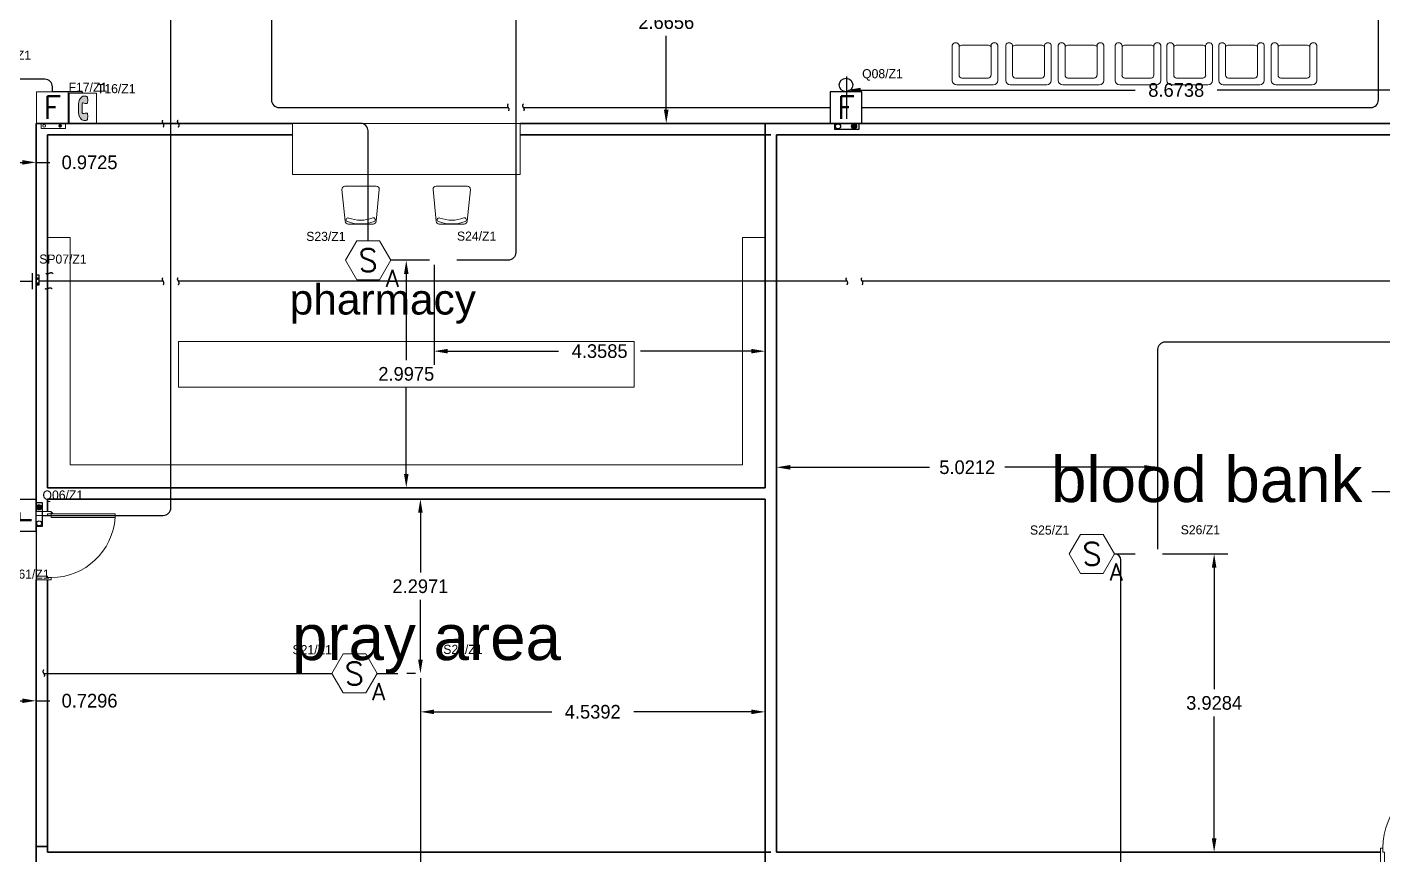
# Model space of a CAD drawing. Extents: x -3404 to 3497, y 0 to 399.
# Drawn here: x 46.01 to 63.86, y 358.24 to 369.14 of the extents above; entities that cross this region are included whole.
import ezdxf
from ezdxf import colors
from ezdxf.entities.mleader import LeaderData, LeaderLine
from ezdxf.enums import TextEntityAlignment as Align
from ezdxf.math import Vec2, Vec3

# ---------------------------------------------------------------- set-up
doc = ezdxf.new("R2010")
doc.units = 0
doc.header["$LTSCALE"] = 0.15
doc.linetypes.add('HIDDEN', pattern=[0.375, 0.25, -0.125])
doc.layers.get('0').update_dxf_attribs({"color": 252})
doc.layers.get('Defpoints').update_dxf_attribs({"color": 252})
for name, color, linetype in [('0 ARCH', 252, 'Continuous'), ('0 DD', 252, 'Continuous'), ('0 fire alarm', 252, 'Continuous'), ('0 sockets', 252, 'Continuous'), ('00-BT-FAS-TEXT', 2, 'Continuous'), ('AUTOINCR', 7, 'Continuous'), ('d1', 252, 'Continuous'), ('FIRE_LOOP', 7, 'Continuous'), ('WIRING', 4, 'Continuous')]:
    doc.layers.add(name, color=color, linetype=linetype)
for name, color, linetype, lineweight in [('DOOR', 252, 'Continuous', 20), ('FUR', 252, 'Continuous', 9), ('sofa', 252, 'Continuous', 9), ('T-FIRE-B', 4, 'Continuous', 0), ('T-TEXT', 2, 'Continuous', 0), ('wall', 252, 'Continuous', 30)]:
    doc.layers.add(name, color=color, linetype=linetype, lineweight=lineweight)
doc.styles.add('ROMANS', font='ROMANS.shx', dxfattribs={"width": 0.8})
doc.styles.add('TEXT-NFP', font='simplex.shx')
doc.dimstyles.get("Standard").update_dxf_attribs({"dimtxt": 0.18, "dimasz": 0.18, "dimexe": 0.18, "dimexo": 0.0625, "dimgap": 0.09, "dimtad": 0, "dimtih": 1, "dimtoh": 1, "dimdec": 4, "dimzin": 0, "dimdsep": 46, "dimtxsty": 'Standard', "dimcen": 0.09, "dimadec": 0, "dimazin": 0, "dimtfac": 1, "dimtdec": 4, "dimtofl": 0, "dimtmove": 0, "dimatfit": 3, "dimfxl": 1, "dimtolj": 1, "dimtzin": 0, "dimarcsym": 0})
pattern_1 = [(0, (0, 0), (0, 6.985), [5.08, -1.905]), (90, (0, 0), (-6.985, 4e-16), [5.08, -1.905])]
pattern_2 = [(0, (2e-14, -140), (0, 6.985), [5.08, -1.905]), (90, (2e-14, -140), (-6.985, 4e-16), [5.08, -1.905])]

# ---------------------------------------------------------------- blocks, each defined once
blk = doc.blocks.new('Ch01')
at = {"layer": 'FUR'}
for p, q in [((-0.499, -0.205), (-0.499, 0.207)), ((-0.455, 0.247), (-0.035, 0.205)), ((0.001, 0.165), (0.001, -0.163)), ((-0.455, -0.244), (-0.035, -0.202))]:
    blk.add_line(p, q, dxfattribs=at)
for centre, radius, start, end in [((-0.459, 0.207), 0.04, 84.2894, 180), ((-0.055, 0.168), 0.025, 20.5276, 200.5276), ((-0.039, 0.165), 0.04, 0, 84.2894), ((-0.499, 0.001), 0.449, 339.1935, 20.5276), ((-0.499, 0.001), 0.499, 339.1935, 20.5276), ((-0.056, -0.167), 0.025, 159.1935, 339.1935), ((-0.039, -0.163), 0.04, 275.7106, 0), ((-0.459, -0.205), 0.04, 180, 275.7106)]:
    blk.add_arc(centre, radius, start, end, dxfattribs=at)
blk = doc.blocks.new('D100')
at = {"layer": 'DOOR'}
for points in [[(0.03, 0.2), (0.03, 1.14), (0.078, 1.14), (0.078, 0.2)], [(0.03, 0.2), (0, 0.2), (0, 0), (0.05, 0), (0.05, 0.15), (0.03, 0.15)], [(0.97, 0.2), (1, 0.2), (1, 0), (0.95, 0), (0.95, 0.15), (0.97, 0.15)]]:
    blk.add_lwpolyline(points, close=True, dxfattribs=at)
blk.add_circle((0.02, 0.21), 0.01, dxfattribs=at)
blk.add_arc((0.029, 0.2), 0.941, 0.0029, 86.9663, dxfattribs=at)
blk = doc.blocks.new('ARCH')
at = {"layer": 'DOOR'}
for points in [[(46.325, 362.731), (46.325, 362.761), (46.125, 362.761), (46.125, 362.711), (46.275, 362.711), (46.275, 362.731)], [(46.325, 362.731), (47.165, 362.731), (47.165, 362.683), (46.325, 362.683)], [(46.325, 361.891), (46.325, 361.861), (46.125, 361.861), (46.125, 361.911), (46.275, 361.911), (46.275, 361.891)]]:
    blk.add_lwpolyline(points, close=True, dxfattribs=at)
blk.add_circle((46.335, 362.741), 0.01, dxfattribs=at)
blk.add_arc((46.322, 362.736), 0.845, 270.2218, 356.3889, dxfattribs=at)
at = {"layer": 'FUR'}
for p, q in [((58.189, 368.442), (58.189, 368.907)), ((58.279, 368.51), (58.279, 368.905)), ((58.324, 368.907), (58.654, 368.907)), ((58.699, 368.905), (58.699, 368.51)), ((58.789, 368.907), (58.789, 368.442)), ((58.893, 368.442), (58.893, 368.907)), ((58.983, 368.51), (58.983, 368.905)), ((59.028, 368.907), (59.358, 368.907)), ((59.403, 368.905), (59.403, 368.51)), ((59.493, 368.907), (59.493, 368.442)), ((59.585, 368.442), (59.585, 368.907)), ((59.675, 368.51), (59.675, 368.905)), ((59.72, 368.907), (60.05, 368.907)), ((60.095, 368.905), (60.095, 368.51)), ((60.185, 368.907), (60.185, 368.442)), ((60.334, 368.442), (60.334, 368.907)), ((60.424, 368.51), (60.424, 368.905)), ((60.469, 368.907), (60.799, 368.907)), ((60.844, 368.905), (60.844, 368.51)), ((60.934, 368.907), (60.934, 368.442)), ((61.015, 368.442), (61.015, 368.907)), ((61.105, 368.51), (61.105, 368.905)), ((61.15, 368.907), (61.48, 368.907)), ((61.525, 368.905), (61.525, 368.51)), ((61.615, 368.907), (61.615, 368.442)), ((61.697, 368.442), (61.697, 368.907)), ((61.787, 368.51), (61.787, 368.905)), ((61.832, 368.907), (62.162, 368.907)), ((62.207, 368.905), (62.207, 368.51)), ((62.297, 368.907), (62.297, 368.442)), ((62.389, 368.442), (62.389, 368.907)), ((62.479, 368.51), (62.479, 368.905)), ((62.524, 368.907), (62.854, 368.907)), ((62.899, 368.905), (62.899, 368.51)), ((62.989, 368.907), (62.989, 368.442)), ((58.661, 368.472), (58.316, 368.472)), ((59.365, 368.472), (59.02, 368.472)), ((60.057, 368.472), (59.712, 368.472)), ((60.806, 368.472), (60.461, 368.472)), ((61.488, 368.472), (61.143, 368.472)), ((62.17, 368.472), (61.825, 368.472)), ((62.861, 368.472), (62.516, 368.472)), ((58.729, 368.382), (58.249, 368.382)), ((59.433, 368.382), (58.953, 368.382)), ((60.125, 368.382), (59.645, 368.382)), ((60.874, 368.382), (60.394, 368.382)), ((61.555, 368.382), (61.075, 368.382)), ((62.237, 368.382), (61.757, 368.382)), ((62.929, 368.382), (62.449, 368.382))]:
    blk.add_line(p, q, dxfattribs=at)
at = {"layer": 'FUR', "extrusion": (0, 0, -1)}
for centre, major_axis, start_param, end_param in [((58.234, 368.89), (-0.0339, 0.0339), 5.87299, 8.310278), ((58.324, 368.847), (-0.0424, 0.0424), 6.220521, 7.068583), ((58.654, 368.847), (0.0424, 0.0424), -0.785398, 0.062664), ((58.744, 368.89), (0.0339, 0.0339), 4.256093, 6.69338), ((58.937, 368.89), (-0.0339, 0.0339), 5.87299, 8.310278), ((59.028, 368.847), (-0.0424, 0.0424), 6.220521, 7.068583), ((59.358, 368.847), (0.0424, 0.0424), -0.785398, 0.062664), ((59.448, 368.89), (0.0339, 0.0339), 4.256093, 6.69338), ((59.629, 368.89), (-0.0339, 0.0339), 5.87299, 8.310278), ((59.72, 368.847), (-0.0424, 0.0424), 6.220521, 7.068583), ((60.05, 368.847), (0.0424, 0.0424), -0.785398, 0.062664), ((60.14, 368.89), (0.0339, 0.0339), 4.256093, 6.69338), ((60.378, 368.89), (-0.0339, 0.0339), 5.87299, 8.310278), ((60.469, 368.847), (-0.0424, 0.0424), 6.220521, 7.068583), ((60.799, 368.847), (0.0424, 0.0424), -0.785398, 0.062664), ((60.889, 368.89), (0.0339, 0.0339), 4.256093, 6.69338), ((61.06, 368.89), (-0.0339, 0.0339), 5.87299, 8.310278), ((61.15, 368.847), (-0.0424, 0.0424), 6.220521, 7.068583), ((61.48, 368.847), (0.0424, 0.0424), -0.785398, 0.062664), ((61.571, 368.89), (0.0339, 0.0339), 4.256093, 6.69338), ((61.742, 368.89), (-0.0339, 0.0339), 5.87299, 8.310278), ((61.832, 368.847), (-0.0424, 0.0424), 6.220521, 7.068583), ((62.162, 368.847), (0.0424, 0.0424), -0.785398, 0.062664), ((62.252, 368.89), (0.0339, 0.0339), 4.256093, 6.69338), ((62.434, 368.89), (-0.0339, 0.0339), 5.87299, 8.310278), ((62.524, 368.847), (-0.0424, 0.0424), 6.220521, 7.068583), ((62.854, 368.847), (0.0424, 0.0424), -0.785398, 0.062664), ((62.944, 368.89), (0.0339, 0.0339), 4.256093, 6.69338), ((58.316, 368.51), (0.0265, 0.0265), 2.356194, 3.926991), ((58.661, 368.51), (0.0265, 0.0265), 0.785398, 2.356194), ((59.02, 368.51), (0.0265, 0.0265), 2.356194, 3.926991), ((59.365, 368.51), (0.0265, 0.0265), 0.785398, 2.356194), ((59.712, 368.51), (0.0265, 0.0265), 2.356194, 3.926991), ((60.057, 368.51), (0.0265, 0.0265), 0.785398, 2.356194), ((60.461, 368.51), (0.0265, 0.0265), 2.356194, 3.926991), ((60.806, 368.51), (0.0265, 0.0265), 0.785398, 2.356194), ((61.143, 368.51), (0.0265, 0.0265), 2.356194, 3.926991), ((61.488, 368.51), (0.0265, 0.0265), 0.785398, 2.356194), ((61.825, 368.51), (0.0265, 0.0265), 2.356194, 3.926991), ((62.17, 368.51), (0.0265, 0.0265), 0.785398, 2.356194), ((62.516, 368.51), (0.0265, 0.0265), 2.356194, 3.926991), ((62.861, 368.51), (0.0265, 0.0265), 0.785398, 2.356194), ((58.249, 368.442), (-0.0424, 0.0424), 3.926991, 5.497787), ((58.729, 368.442), (0.0424, 0.0424), 0.785398, 2.356194), ((58.953, 368.442), (-0.0424, 0.0424), 3.926991, 5.497787), ((59.433, 368.442), (0.0424, 0.0424), 0.785398, 2.356194), ((59.645, 368.442), (-0.0424, 0.0424), 3.926991, 5.497787), ((60.125, 368.442), (0.0424, 0.0424), 0.785398, 2.356194), ((60.394, 368.442), (-0.0424, 0.0424), 3.926991, 5.497787), ((60.874, 368.442), (0.0424, 0.0424), 0.785398, 2.356194), ((61.075, 368.442), (-0.0424, 0.0424), 3.926991, 5.497787), ((61.555, 368.442), (0.0424, 0.0424), 0.785398, 2.356194), ((61.757, 368.442), (-0.0424, 0.0424), 3.926991, 5.497787), ((62.237, 368.442), (0.0424, 0.0424), 0.785398, 2.356194), ((62.449, 368.442), (-0.0424, 0.0424), 3.926991, 5.497787), ((62.929, 368.442), (0.0424, 0.0424), 0.785398, 2.356194)]:
    blk.add_ellipse(centre, major_axis=major_axis, ratio=1, start_param=start_param, end_param=end_param, dxfattribs=at)
at = {"layer": 'sofa'}
for p, q in [((49.5, 367.2), (49.5, 367.875)), ((49.5, 367.875), (52.5, 367.875)), ((52.5, 367.875), (52.5, 367.2)), ((49.5, 367.2), (52.5, 367.2)), ((46.275, 366.373), (46.575, 366.373)), ((46.575, 366.373), (46.575, 363.375)), ((55.425, 366.373), (55.425, 363.375)), ((55.725, 366.373), (55.425, 366.373)), ((48, 365), (48, 364.4)), ((54, 365), (48, 365)), ((54, 364.4), (54, 365)), ((48, 364.4), (54, 364.4)), ((46.575, 363.375), (55.425, 363.375))]:
    blk.add_line(p, q, dxfattribs=at)
at = {"layer": 'wall'}
for p, q in [((46.125, 367.875), (46.125, 362.761)), ((49.5, 367.875), (46.125, 367.875)), ((55.8, 367.875), (52.5, 367.875)), ((55.725, 367.875), (65.4, 367.875)), ((55.725, 363.075), (55.725, 367.875)), ((46.275, 367.725), (46.275, 363.075)), ((49.5, 367.725), (46.275, 367.725)), ((55.8, 367.725), (52.5, 367.725)), ((55.875, 358.275), (55.875, 367.725)), ((55.875, 367.725), (65.4, 367.725)), ((55.725, 363.075), (46.275, 363.075)), ((55.725, 362.925), (46.275, 362.925)), ((46.275, 362.925), (46.275, 362.761)), ((55.725, 358.125), (55.725, 362.925)), ((46.125, 361.861), (46.125, 358.125)), ((46.275, 361.861), (46.275, 358.275)), ((46.275, 358.35), (46.125, 358.35)), ((46.275, 358.275), (55.8, 358.275)), ((63.829, 358.275), (55.875, 358.275))]:
    blk.add_line(p, q, dxfattribs=at)
at = {"layer": 'DOOR', "xscale": -1}
blk.add_blockref('D100', (64.829, 358.125), dxfattribs=at)
at = {"layer": 'wall', "xscale": -1, "rotation": 90}
for p in [(50.4, 366.55), (51.6, 366.55)]:
    blk.add_blockref('Ch01', p, dxfattribs=at)
at = {"layer": 'd1', "attachment_point": 1}
for s, insert, char_height, width in [('{\\fArial|b0|i0|c0|p34;pharmacy}', (49.465, 365.757), 0.4, 6.0636), ('{\\fArial|b0|i0|c0|p34;blood bank}', (59.489, 363.486), 0.6, 4.4721), ('{\\fArial|b0|i0|c0|p34;pray area}', (49.496, 361.404), 0.6, 4.67505)]:
    blk.add_mtext(s, dxfattribs=dict(at, insert=insert, char_height=char_height, width=width))
blk = doc.blocks.new('dressable smoke detectore above false ceiling')
blk.add_lwpolyline([(200, 0), (100, 173), (-100, 173), (-200, 0), (-100, -173), (100, -173)], close=True)
at = {"layer": 'T-TEXT', "style": 'ROMANS'}
blk.add_attdef('S', text='', height=200, dxfattribs=at).set_placement((0, 0, 0), align=Align.MIDDLE)
blk.add_attdef('A', text='', height=150, dxfattribs=at).set_placement((215, -161), align=Align.MIDDLE_CENTER)
blk = doc.blocks.new('*U83')
h = blk.add_hatch()
h.set_pattern_fill('ANGLE', color=3)
h.set_pattern_definition(pattern_1)
h.paths.add_polyline_path([(56, -302, 1), (81, -302, 1)])
blk.add_lwpolyline([(-140, -280), (140, -280), (140, 0), (-140, 0)], close=True)
at = {"color": 3}
blk.add_lwpolyline([(-99, -280), (116, -280), (116, -326), (-99, -326)], close=True, dxfattribs=at)
for centre in [(-73, -302), (68, -302)]:
    blk.add_circle(centre, 12.3, dxfattribs=at)
at = {"layer": 'T-TEXT', "style": 'TEXT-NFP'}
blk.add_attdef('F', text='', height=200, dxfattribs=at).set_placement((0, -140, 0), align=Align.MIDDLE)
blk = doc.blocks.new('*U39')
h = blk.add_hatch(color=256)
h.dxf.hatch_style = 1
edge = h.paths.add_edge_path()
edge.add_arc((33, 257), 14.1, 13.6021, 92.3161)
edge.add_line((32, 271), (11, 271))
edge.add_arc((13, 231), 40.2, 92.7442, 154.2215)
edge.add_arc((-28, 250), 4.89, 309.2722, 334.2215, ccw=False)
edge.add_arc((-64, 281), 52.1, 306.6096, 318.7251, ccw=False)
edge.add_arc((-30, 235), 4.89, 115.3605, 167.8134)
edge.add_arc((352, 152), 396, 167.8076, 180.2975)
edge.add_arc((348, 148), 392, 179.7012, 192.2669)
edge.add_arc((-30, 66), 4.89, 193.2566, 244.6491)
edge.add_arc((-67, 18), 54.9, 39.8251, 51.6228, ccw=False)
edge.add_arc((-28, 50), 4.89, 25.7785, 50.7278, ccw=False)
edge.add_arc((13, 69), 40.2, 205.7785, 267.2558)
edge.add_line((11, 29), (32, 29))
edge.add_arc((33, 43), 14.1, 267.6839, 346.3979)
edge.add_arc((-161, 67), 209, 352.6045, 365.9008)
edge.add_arc((13, 87), 34.4, 1.9401, 17.7739)
edge.add_arc((41, 96), 4.89, 18.4909, 87.0716)
edge.add_arc((30, 28), 74.3, 81.4234, 109.9904)
edge.add_arc((2, 102), 4.89, 250.3513, 295.2423, ccw=False)
edge.add_arc((1, 106), 8.65, 174.514, 266.9586, ccw=False)
edge.add_arc((-1022, 147), 1015, 357.7161, 360.1614)
edge.add_arc((-1022, 153), 1015, 359.8386, 362.2839)
edge.add_arc((3, 194), 10.1, 100.6325, 185.9952, ccw=False)
edge.add_arc((2, 200), 4.89, 64.7577, 109.6487, ccw=False)
edge.add_arc((33, 273), 75, 247.791, 276.6818)
edge.add_arc((41, 204), 4.89, 279.9761, 341.5091)
edge.add_arc((13, 213), 34.4, 342.2261, 358.0599)
edge.add_arc((-161, 233), 209, 354.0992, 367.3955)
for p, q in [((137, 300), (-137, 300)), ((-137, 300), (-137, 0)), ((137, 0), (137, 300)), ((-137, 0), (137, 0))]:
    blk.add_line(p, q)
blk.add_lwpolyline([(46, 260, 0.357628), (32, 271), (11, 271, 0.27487), (-23, 248, -0.109294), (-24, 247, -0.052913), (-33, 239, 0.232951), (-35, 236, 0.054551), (-44, 150, 0.054883), (-35, 65, 0.228078), (-33, 61, -0.051523), (-24, 53, -0.109294), (-23, 52, 0.27487), (11, 29), (32, 29, 0.357628), (46, 40, 0.058081), (47, 88, 0.069198), (45, 98, 0.308503), (41, 101, 0.125296), (4, 97, -0.198418), (1, 97, -0.426767), (-7, 107, 0.01067), (-7, 150, 0.01067), (-7, 193, -0.390702), (1, 204, -0.198418), (4, 204, 0.126732), (42, 199, 0.275132), (45, 202, 0.069198), (47, 212, 0.058081)], format="xyb", close=True)
blk = doc.blocks.new('*U93')
at = {"linetype": 'ByBlock'}
h = blk.add_hatch(dxfattribs=at)
h.set_pattern_fill('ANGLE', color=2)
h.set_pattern_definition(pattern_2)
h.paths.add_polyline_path([(49, -167, 1), (94, -167, 1)])
at = {"color": 2}
blk.add_lwpolyline([(-140, -140), (140, -140), (140, 140), (-140, 140)], close=True, dxfattribs=at)
at = {"color": 6, "linetype": 'ByBlock'}
blk.add_lwpolyline([(-98, -140), (113, -140), (113, -195), (-98, -195)], close=True, dxfattribs=at)
at = {"color": 2}
blk.add_circle((0, 200), 60, dxfattribs=at)
at = {"color": 6, "linetype": 'ByBlock'}
for centre in [(-71, -167), (71, -167)]:
    blk.add_circle(centre, 22.5, dxfattribs=at)
at = {"layer": 'T-TEXT', "color": 2, "style": 'TEXT-NFP'}
blk.add_attdef('F', text='', height=200, dxfattribs=at).set_placement((0, 0, 0), align=Align.MIDDLE)
blk = doc.blocks.new('*U94')
at = {"linetype": 'ByBlock'}
h = blk.add_hatch(dxfattribs=at)
h.set_pattern_fill('ANGLE', color=2)
h.set_pattern_definition(pattern_2)
h.paths.add_polyline_path([(49, -167, 1), (94, -167, 1)])
at = {"color": 2}
blk.add_lwpolyline([(-140, -140), (140, -140), (140, 140), (-140, 140)], close=True, dxfattribs=at)
at = {"color": 6, "linetype": 'ByBlock'}
blk.add_lwpolyline([(-98, -140), (113, -140), (113, -195), (-98, -195)], close=True, dxfattribs=at)
at = {"color": 2}
blk.add_circle((0, 200), 60, dxfattribs=at)
at = {"color": 6, "linetype": 'ByBlock'}
for centre in [(-71, -167), (71, -167)]:
    blk.add_circle(centre, 22.5, dxfattribs=at)
at = {"layer": 'T-TEXT', "color": 2, "style": 'TEXT-NFP'}
blk.add_attdef('F', text='', height=200, dxfattribs=at).set_placement((0, 0, 0), align=Align.MIDDLE)
blk = doc.blocks.new('*U101')
at = {"linetype": 'ByBlock'}
h = blk.add_hatch(dxfattribs=at)
h.set_pattern_fill('ANGLE', color=2)
h.set_pattern_definition(pattern_1)
h.paths.add_polyline_path([(27, -14, 1), (15, -14, 1)])
at = {"color": 1}
for p, q in [((-90, 325), (-148, 383)), ((-1, 374), (-1, 450)), ((135, 380), (75, 321)), ((-99, 262), (-155, 262)), ((99, 262), (155, 262)), ((0, 193), (0, 35)), ((71, 35), (-71, 35)), ((71, 0), (-71, 0))]:
    blk.add_line(p, q, dxfattribs=at)
at = {"color": 6, "linetype": 'ByBlock'}
blk.add_lwpolyline([(-37, 0), (54, 0), (54, -26), (-37, -26)], close=True, dxfattribs=at)
at = {"color": 1}
blk.add_circle((0, 269), 75.9, dxfattribs=at)
at = {"color": 6, "linetype": 'ByBlock'}
for centre in [(-21, -14), (21, -14)]:
    blk.add_circle(centre, 6, dxfattribs=at)
blk = doc.blocks.new('endtick', base_point=(-3267.27, -69559.4))
at = {"layer": 'WIRING', "color": 2, "linetype": 'HIDDEN'}
blk.add_spline([(-3267.27, -69509.4), (-3276.985, -69534.4), (-3267.27, -69559.4), (-3256.425, -69584.4), (-3267.27, -69609.4)], degree=3, dxfattribs=at)
blk = doc.blocks.new('*D235')
at = {"layer": '0 DD', "color": 0, "lineweight": -2, "transparency": 16777216}
for p, q in [((56.801, 367.937), (56.801, 368.494)), ((65.475, 367.937), (65.475, 368.494)), ((56.981, 368.314), (60.598, 368.314)), ((65.295, 368.314), (61.678, 368.314))]:
    blk.add_line(p, q, dxfattribs=at)
at = {"layer": '0 DD', "color": 0, "transparency": 16777216}
for points in [[(56.981, 368.344), (56.981, 368.284), (56.801, 368.314)], [(65.295, 368.344), (65.295, 368.284), (65.475, 368.314)]]:
    blk.add_solid(points, dxfattribs=at)
at = {"layer": 'Defpoints', "color": 0, "transparency": 16777216}
for p in [(65.475, 368.314), (56.801, 367.875), (65.475, 367.875)]:
    blk.add_point(p, dxfattribs=at)
at = {"layer": '0 DD', "color": 0, "transparency": 16777216, "insert": (61.138, 368.314), "char_height": 0.18, "attachment_point": 5}
blk.add_mtext('\\A1;8.6738', dxfattribs=at)
blk = doc.blocks.new('*D236')
at = {"layer": '0 DD', "color": 0, "lineweight": -2, "transparency": 16777216}
for p, q in [((60.959, 362.203), (61.817, 362.203)), ((61.637, 362.023), (61.637, 360.419)), ((61.637, 358.455), (61.637, 360.059)), ((61.213, 358.275), (61.817, 358.275))]:
    blk.add_line(p, q, dxfattribs=at)
at = {"layer": '0 DD', "color": 0, "transparency": 16777216}
for points in [[(61.607, 362.023), (61.667, 362.023), (61.637, 362.203)], [(61.607, 358.455), (61.667, 358.455), (61.637, 358.275)]]:
    blk.add_solid(points, dxfattribs=at)
at = {"layer": 'Defpoints', "color": 0, "transparency": 16777216}
for p in [(60.896, 362.203), (61.15, 358.275), (61.637, 358.275)]:
    blk.add_point(p, dxfattribs=at)
at = {"layer": '0 DD', "color": 0, "transparency": 16777216, "insert": (61.637, 360.239), "char_height": 0.18, "attachment_point": 5}
blk.add_mtext('\\A1;3.9284', dxfattribs=at)
blk = doc.blocks.new('*D237')
at = {"layer": '0 DD', "color": 0, "lineweight": -2, "transparency": 16777216}
for p, q in [((55.875, 362.266), (55.875, 363.524)), ((60.896, 362.266), (60.896, 363.524)), ((56.055, 363.344), (57.891, 363.344)), ((60.716, 363.344), (58.881, 363.344))]:
    blk.add_line(p, q, dxfattribs=at)
at = {"layer": '0 DD', "color": 0, "transparency": 16777216}
for points in [[(56.055, 363.374), (56.055, 363.314), (55.875, 363.344)], [(60.716, 363.374), (60.716, 363.314), (60.896, 363.344)]]:
    blk.add_solid(points, dxfattribs=at)
at = {"layer": 'Defpoints', "color": 0, "transparency": 16777216}
for p in [(55.875, 363.344), (55.875, 362.203), (60.896, 362.203)]:
    blk.add_point(p, dxfattribs=at)
at = {"layer": '0 DD', "color": 0, "transparency": 16777216, "insert": (58.386, 363.344), "char_height": 0.18, "attachment_point": 5}
blk.add_mtext('\\A1;5.0212', dxfattribs=at)
blk = doc.blocks.new('*D238')
at = {"layer": '0 DD', "color": 0, "lineweight": -2, "transparency": 16777216}
for p, q in [((51.123, 362.925), (51.006, 362.925)), ((51.186, 362.745), (51.186, 361.956)), ((51.186, 360.808), (51.186, 361.596)), ((51.123, 360.628), (51.006, 360.628))]:
    blk.add_line(p, q, dxfattribs=at)
at = {"layer": '0 DD', "color": 0, "transparency": 16777216}
for points in [[(51.156, 362.745), (51.216, 362.745), (51.186, 362.925)], [(51.156, 360.808), (51.216, 360.808), (51.186, 360.628)]]:
    blk.add_solid(points, dxfattribs=at)
at = {"layer": 'Defpoints', "color": 0, "transparency": 16777216}
for p in [(51.186, 362.925), (51.186, 362.925), (51.186, 360.628)]:
    blk.add_point(p, dxfattribs=at)
at = {"layer": '0 DD', "color": 0, "transparency": 16777216, "insert": (51.186, 361.776), "char_height": 0.18, "attachment_point": 5}
blk.add_mtext('\\A1;2.2971', dxfattribs=at)
blk = doc.blocks.new('*D239')
at = {"layer": '0 DD', "color": 0, "lineweight": -2, "transparency": 16777216}
for p, q in [((51.186, 360.565), (51.186, 359.942)), ((55.725, 360.565), (55.725, 359.942)), ((51.366, 360.122), (52.915, 360.122)), ((55.545, 360.122), (53.995, 360.122))]:
    blk.add_line(p, q, dxfattribs=at)
at = {"layer": '0 DD', "color": 0, "transparency": 16777216}
for points in [[(51.366, 360.152), (51.366, 360.092), (51.186, 360.122)], [(55.545, 360.152), (55.545, 360.092), (55.725, 360.122)]]:
    blk.add_solid(points, dxfattribs=at)
at = {"layer": 'Defpoints', "color": 0, "transparency": 16777216}
for p in [(51.186, 360.628), (55.725, 360.628), (55.725, 360.122)]:
    blk.add_point(p, dxfattribs=at)
at = {"layer": '0 DD', "color": 0, "transparency": 16777216, "insert": (53.455, 360.122), "char_height": 0.18, "attachment_point": 5}
blk.add_mtext('\\A1;4.5392', dxfattribs=at)
blk = doc.blocks.new('*D243')
at = {"layer": '0 DD', "color": 0, "lineweight": -2, "transparency": 16777216}
for p, q in [((53.372, 370.541), (54.603, 370.541)), ((54.423, 370.361), (54.423, 369.388)), ((54.423, 368.055), (54.423, 369.028)), ((53.466, 367.875), (54.603, 367.875))]:
    blk.add_line(p, q, dxfattribs=at)
at = {"layer": '0 DD', "color": 0, "transparency": 16777216}
for points in [[(54.393, 370.361), (54.453, 370.361), (54.423, 370.541)], [(54.393, 368.055), (54.453, 368.055), (54.423, 367.875)]]:
    blk.add_solid(points, dxfattribs=at)
at = {"layer": 'Defpoints', "color": 0, "transparency": 16777216}
for p in [(53.309, 370.541), (54.423, 370.541), (53.404, 367.875)]:
    blk.add_point(p, dxfattribs=at)
at = {"layer": '0 DD', "color": 0, "transparency": 16777216, "insert": (54.423, 369.208), "char_height": 0.18, "attachment_point": 5}
blk.add_mtext('\\A1;2.6656', dxfattribs=at)
blk = doc.blocks.new('*D247')
at = {"layer": '0 DD', "color": 0, "lineweight": -2, "transparency": 16777216}
for p, q in [((51.366, 366.01), (51.366, 364.694)), ((55.725, 366.01), (55.725, 364.694)), ((51.546, 364.874), (53.006, 364.874)), ((55.545, 364.874), (54.086, 364.874))]:
    blk.add_line(p, q, dxfattribs=at)
at = {"layer": '0 DD', "color": 0, "transparency": 16777216}
for points in [[(51.546, 364.904), (51.546, 364.844), (51.366, 364.874)], [(55.545, 364.904), (55.545, 364.844), (55.725, 364.874)]]:
    blk.add_solid(points, dxfattribs=at)
at = {"layer": 'Defpoints', "color": 0, "transparency": 16777216}
for p in [(51.366, 366.072), (55.725, 366.072), (55.725, 364.874)]:
    blk.add_point(p, dxfattribs=at)
at = {"layer": '0 DD', "color": 0, "transparency": 16777216, "insert": (53.546, 364.874), "char_height": 0.18, "attachment_point": 5}
blk.add_mtext('\\A1;4.3585', dxfattribs=at)
blk = doc.blocks.new('*D248')
at = {"layer": '0 DD', "color": 0, "lineweight": -2, "transparency": 16777216}
for p, q in [((51.304, 366.072), (50.82, 366.072)), ((51, 365.892), (51, 364.754)), ((51, 363.255), (51, 364.394)), ((51.304, 363.075), (50.82, 363.075))]:
    blk.add_line(p, q, dxfattribs=at)
at = {"layer": '0 DD', "color": 0, "transparency": 16777216}
for points in [[(50.97, 365.892), (51.03, 365.892), (51, 366.072)], [(50.97, 363.255), (51.03, 363.255), (51, 363.075)]]:
    blk.add_solid(points, dxfattribs=at)
at = {"layer": 'Defpoints', "color": 0, "transparency": 16777216}
for p in [(51.366, 366.072), (51, 363.075), (51.366, 363.075)]:
    blk.add_point(p, dxfattribs=at)
at = {"layer": '0 DD', "color": 0, "transparency": 16777216, "insert": (51, 364.574), "char_height": 0.18, "attachment_point": 5}
blk.add_mtext('\\A1;2.9975', dxfattribs=at)
blk = doc.blocks.new('*D283')
at = {"layer": '0 DD', "color": 0, "lineweight": -2, "transparency": 16777216}
for p, q in [((45.395, 361.557), (45.395, 360.088)), ((46.125, 361.557), (46.125, 360.088)), ((45.575, 360.268), (45.945, 360.268)), ((46.125, 360.268), (46.305, 360.268))]:
    blk.add_line(p, q, dxfattribs=at)
at = {"layer": '0 DD', "color": 0, "transparency": 16777216}
for points in [[(45.575, 360.298), (45.575, 360.238), (45.395, 360.268)], [(45.945, 360.298), (45.945, 360.238), (46.125, 360.268)]]:
    blk.add_solid(points, dxfattribs=at)
at = {"layer": 'Defpoints', "color": 0, "transparency": 16777216}
for p in [(45.395, 361.619), (46.125, 361.619), (46.125, 360.268)]:
    blk.add_point(p, dxfattribs=at)
at = {"layer": '0 DD', "color": 0, "transparency": 16777216, "insert": (46.83, 360.268), "char_height": 0.18, "attachment_point": 5}
blk.add_mtext('\\A1;0.7296', dxfattribs=at)
blk = doc.blocks.new('*D287')
at = {"layer": '0 DD', "color": 0, "lineweight": -2, "transparency": 16777216}
for p, q in [((45.153, 368.394), (45.153, 367.181)), ((46.125, 367.523), (46.125, 367.181)), ((45.333, 367.361), (45.945, 367.361)), ((46.125, 367.361), (46.305, 367.361))]:
    blk.add_line(p, q, dxfattribs=at)
at = {"layer": '0 DD', "color": 0, "transparency": 16777216}
for points in [[(45.333, 367.391), (45.333, 367.331), (45.153, 367.361)], [(45.945, 367.391), (45.945, 367.331), (46.125, 367.361)]]:
    blk.add_solid(points, dxfattribs=at)
at = {"layer": 'Defpoints', "color": 0, "transparency": 16777216}
for p in [(45.153, 368.457), (46.125, 367.586), (46.125, 367.361)]:
    blk.add_point(p, dxfattribs=at)
at = {"layer": '0 DD', "color": 0, "transparency": 16777216, "insert": (46.83, 367.361), "char_height": 0.18, "attachment_point": 5}
blk.add_mtext('\\A1;0.9725', dxfattribs=at)

msp = doc.modelspace()

# ---------------------------------------------------------------- linework, layer by layer
at = {"layer": '0 sockets', "color": 2}
for points in [[(56.99845, 368.08332), (63.7, 368.08332, 0.41421356), (63.8, 368.18332), (63.8, 376.78131, -0.41421356), (63.9, 376.88131), (65.79115, 376.88131)], [(47.61802, 375.98199), (49.125, 375.98199, -0.41421356), (49.225, 375.88199), (49.225, 368.18332, 0.41421356), (49.325, 368.08332), (52.34066, 368.08332)], [(46.2069, 362.71079), (47.8, 362.71079, 0.41421356), (47.9, 362.81079), (47.9, 375.7201)]]:
    msp.add_lwpolyline(points, format="xyb", dxfattribs=at)
at = {"layer": '0 sockets', "color": 3}
msp.add_lwpolyline([(65.325, 371.475), (65.325, 365.89796, -0.41421356), (65.225, 365.79796), (57.0034, 365.79796)], format="xyb", dxfattribs=at)
at = {"layer": '0 sockets', "color": 2}
msp.add_lwpolyline([(52.54066, 368.08332), (56.58192, 368.08332)], dxfattribs=at)
at = {"layer": '0 sockets', "color": 3}
for points in [[(46.125, 365.79796), (46.125, 362.87918)], [(46.12505, 365.79796), (46.125, 365.79796)], [(47.8, 365.79796), (46.16359, 365.79796)], [(56.8034, 365.79796), (48, 365.79796)], [(46.125, 362.56436), (46.125, 357.24736)]]:
    msp.add_lwpolyline(points, dxfattribs=at)
at = {"layer": 'FIRE_LOOP', "color": 3}
for points in [[(52.44066, 370.283), (52.44066, 366.17245, -0.41421356), (52.34066, 366.07245), (51.66397, 366.07245)], [(46.3416, 368.29157), (46.3416, 368.35672, 0.41421356), (46.2416, 368.45672), (45.44999, 368.45672)], [(46.74176, 368.2728), (46.74176, 368.27299, 0.41421356), (46.72318, 368.29157), (46.3416, 368.29157)], [(50.49785, 366.33007), (50.49785, 367.775, 0.41421356), (50.39785, 367.875), (48, 367.875)], [(60.89616, 362.46105), (60.89616, 364.89758, -0.41421356), (60.99616, 364.99758), (65.89942, 364.99758)], [(60.40884, 356.83031), (60.40884, 362.12041, 0.41421356), (60.32582, 362.20343), (60.32498, 362.20343)], [(51.18582, 360.3703), (51.18582, 356.61868, 0.41421356), (51.28582, 356.51868), (51.99061, 356.51868)]]:
    msp.add_lwpolyline(points, format="xyb", dxfattribs=at)
for points in [[(46.74176, 367.875), (46.74176, 367.87503)], [(47.8, 367.875), (46.74176, 367.875)], [(51.06902, 366.07245), (50.79532, 366.07245)], [(60.32498, 362.20343), (60.59868, 362.20343)], [(46.225, 360.62792), (50.01969, 360.62792)], [(50.61465, 360.62792), (50.88834, 360.62792)]]:
    msp.add_lwpolyline(points, dxfattribs=at)

# ---------------------------------------------------------------- block references
at = {"layer": '0 ARCH', "color": 3}
msp.add_blockref('ARCH', (0, 0), dxfattribs=at)
at = {"layer": '0 fire alarm', "color": 3, "xscale": 0.001488, "yscale": 0.001488, "zscale": 0.001488}
msp.add_blockref('*U94', (56.79018, 368.08332), dxfattribs=at).add_auto_attribs({'F': 'F'})
at = {"layer": '0 fire alarm', "color": 3, "xscale": 0.001, "yscale": 0.001, "zscale": 0.001}
for p in [(52.34066, 368.08332), (46.225, 360.62792)]:
    msp.add_blockref('endtick', p, dxfattribs=at)
at = {"layer": '0 fire alarm', "color": 3}
for name, p, xscale, yscale, zscale, rotation in [('endtick', (52.54066, 368.08332), 0.001, 0.001, 0.001, 359.9999999999992), ('endtick', (47.8, 367.875), 0.001, 0.001, 0.001, 180), ('endtick', (48, 367.875), 0.001, 0.001, 0.001, 180), ('*U101', (46.125, 365.79796), 0.001488, 0.001488, 0.001488, 90), ('endtick', (46.29943, 365.89773), 0.0009999999999999855, 0.0009999999999999855, 0.0009999999999999855, 266.0633948393743), ('endtick', (47.8, 365.79796), 0.001, 0.001, 0.001, 180), ('endtick', (48, 365.79796), 0.001, 0.001, 0.001, 180.0000000000004), ('endtick', (56.8034, 365.79796), 0.001, 0.001, 0.001, 180.0000000000003), ('endtick', (57.0034, 365.79796), 0.001, 0.001, 0.001, 180), ('endtick', (46.28587, 365.69819), 0.0009999999999999855, 0.0009999999999999855, 0.0009999999999999855, 266.1643582461145)]:
    msp.add_blockref(name, p, dxfattribs=dict(at, xscale=xscale, yscale=yscale, zscale=zscale, rotation=rotation))
at = {"layer": '0 fire alarm', "color": 3, "xscale": 0.001488, "yscale": 0.001488, "zscale": 0.001488, "rotation": 90}
msp.add_blockref('*U93', (45.91668, 362.71079), dxfattribs=at).add_auto_attribs({'F': 'F'})
at = {"layer": 'T-FIRE-B', "xscale": 0.001487761816891826, "yscale": 0.001487761816891826, "zscale": 0.001487761816891826}
msp.add_blockref('*U83', (46.3416, 368.29157), dxfattribs=at).add_auto_attribs({'F': 'F'})
at = {"layer": 'T-FIRE-B', "color": 3, "xscale": 0.001326103487042799, "yscale": 0.001326103487042799, "zscale": 0.001326103487042799}
msp.add_blockref('*U39', (46.74176, 367.875), dxfattribs=at)
at = {"layer": 'T-FIRE-B', "color": 2, "xscale": 0.001487761816891826, "yscale": 0.001487761816891826, "zscale": 0.001487761816891826}
for p in [(50.49785, 366.07245), (60.0275, 362.20343), (50.31717, 360.62792)]:
    msp.add_blockref('dressable smoke detectore above false ceiling', p, dxfattribs=at).add_auto_attribs({'S': 'S', 'A': 'A'})

# ---------------------------------------------------------------- texts
at = {"layer": 'AUTOINCR', "color": 2}
for s, p in [('S153/Z1', (45.4536, 368.67794)), ('S24/Z1', (51.66759, 366.29367)), ('S26/Z1', (61.19724, 362.42466)), ('S161/Z1', (45.69654, 361.84066)), ('S22/Z1', (51.48691, 360.84915))]:
    msp.add_text(s, height=0.12, dxfattribs=at).set_placement(p, align=Align.BOTTOM_LEFT)
at = {"layer": 'AUTOINCR', "color": 1}
for s, p in [('Q08/Z1', (57.00204, 368.43374)), ('F17/Z1', (46.55342, 368.25511)), ('SP07/Z1', (46.16718, 365.99155)), ('Q06/Z1', (46.21049, 362.88264))]:
    msp.add_text(s, height=0.12, dxfattribs=at).set_placement(p, align=Align.BOTTOM_LEFT)
at = {"layer": 'AUTOINCR', "color": 3}
msp.add_text('T16/Z1', height=0.12, dxfattribs=at).set_placement((46.9269, 368.23637), align=Align.BOTTOM_LEFT)
at = {"layer": 'AUTOINCR', "color": 2}
for s, p in [('S23/Z1', (50.20029, 366.29014)), ('S25/Z1', (59.72995, 362.42112)), ('S21/Z1', (50.01962, 360.84561))]:
    msp.add_text(s, height=0.12, dxfattribs=at).set_placement(p, align=Align.BOTTOM_RIGHT)

# ---------------------------------------------------------------- dimensions: what is measured, and where the dimension line sits
at = {"layer": '0 DD', "color": 6}
for base, p1, p2, picture, middle in [((54.42337, 370.54062), (53.40366, 367.875), (53.30931, 370.54062), '*D243', (54.42337, 369.20781)), ((51, 363.075), (51.366498, 366.072451), (51.366498, 363.075), '*D248', (51, 364.573726)), ((51.18582, 362.925), (51.18582, 360.62792), (51.18582, 362.925), '*D238', (51.18582, 361.77646)), ((61.6371, 358.275), (60.89616, 362.20343), (61.15022, 358.275), '*D236', (61.6371, 360.23922))]:
    dim = msp.add_linear_dim(base=base, p1=p1, p2=p2, angle=90, dimstyle='Standard', dxfattribs=at)
    dim.commit()
    dim.dimension.update_dxf_attribs({"geometry": picture, "text_midpoint": middle})
for base, p1, p2, picture, middle in [((46.125, 367.36101), (45.15252, 368.45672), (46.125, 367.58564), '*D287', (46.83, 367.36101)), ((65.475, 368.31398), (56.80117, 367.875), (65.475, 367.875), '*D235', (61.13808, 368.31398)), ((55.725, 364.87386), (51.3665, 366.07245), (55.725, 366.07245), '*D247', (53.54575, 364.87386)), ((55.875, 363.34402), (60.89616, 362.20343), (55.875, 362.20343), '*D237', (58.38558, 363.34402)), ((46.125, 360.267955), (45.395447, 361.619434), (46.125, 361.619434), '*D283', (46.83, 360.267955)), ((55.725, 360.12175), (51.18582, 360.62792), (55.725, 360.62792), '*D239', (53.45541, 360.12175))]:
    dim = msp.add_linear_dim(base=base, p1=p1, p2=p2, dimstyle='Standard', dxfattribs=at)
    dim.commit()
    dim.dimension.update_dxf_attribs({"geometry": picture, "text_midpoint": middle})

# ---------------------------------------------------------------- leaders
at = {"layer": '00-BT-FAS-TEXT', "color": 3}
ml = msp.add_multileader_mtext('Standard', dxfattribs=at)
ml.set_content('{\\C2;ZONE 1 /FACP FOR DETECTORS\\PEMT ? 3/4 INCH CONDUIT\\P(2*1.5)MM2 FIRE RESISTANCE CABLE 105C\\PEXPOSED ABOVE FALSE CEILLING\\PTYPICAL}', color=6)
ml.set_leader_properties()
ml.build(insert=Vec2(0, 0))
ml.multileader.update_dxf_attribs({"text_right_attachment_type": 6, "dogleg_length": 0.05, "arrow_head_size": 0.2})
ctx = ml.context
ctx.base_point, ctx.char_height, ctx.arrow_head_size, ctx.landing_gap_size = Vec3(63.35237, 363.0544), 0.05, 0.2, 0.01
ctx.right_attachment, ctx.text_align_type = 6, 2
notes = []
notes.append((ctx, [(0, (1, 1, 0), (65.11403, 363.0194), (-1, 0), 0.05, [(0, [(65.99942, 363.2399)], 0, [])])]))
ctx.mtext.insert, ctx.mtext.width, ctx.mtext.alignment, ctx.mtext.flow_direction = Vec3(65.05403, 363.0794), 3430, 3, 5
for ctx, leaders in notes:
    for number, flags, end, landing, length, lines in leaders:
        leader = LeaderData()
        leader.index, (leader.has_last_leader_line, leader.has_dogleg_vector, leader.attachment_direction) = number, flags
        leader.last_leader_point, leader.dogleg_vector, leader.dogleg_length = Vec3(end), Vec3(landing), length
        for number, points, colour, breaks in lines:
            line = LeaderLine()
            line.index, line.vertices, line.color, line.breaks = number, Vec3.list(points), colors.encode_raw_color(colour), breaks
            leader.lines.append(line)
        ctx.leaders.append(leader)

doc.saveas('drawing.dxf')
